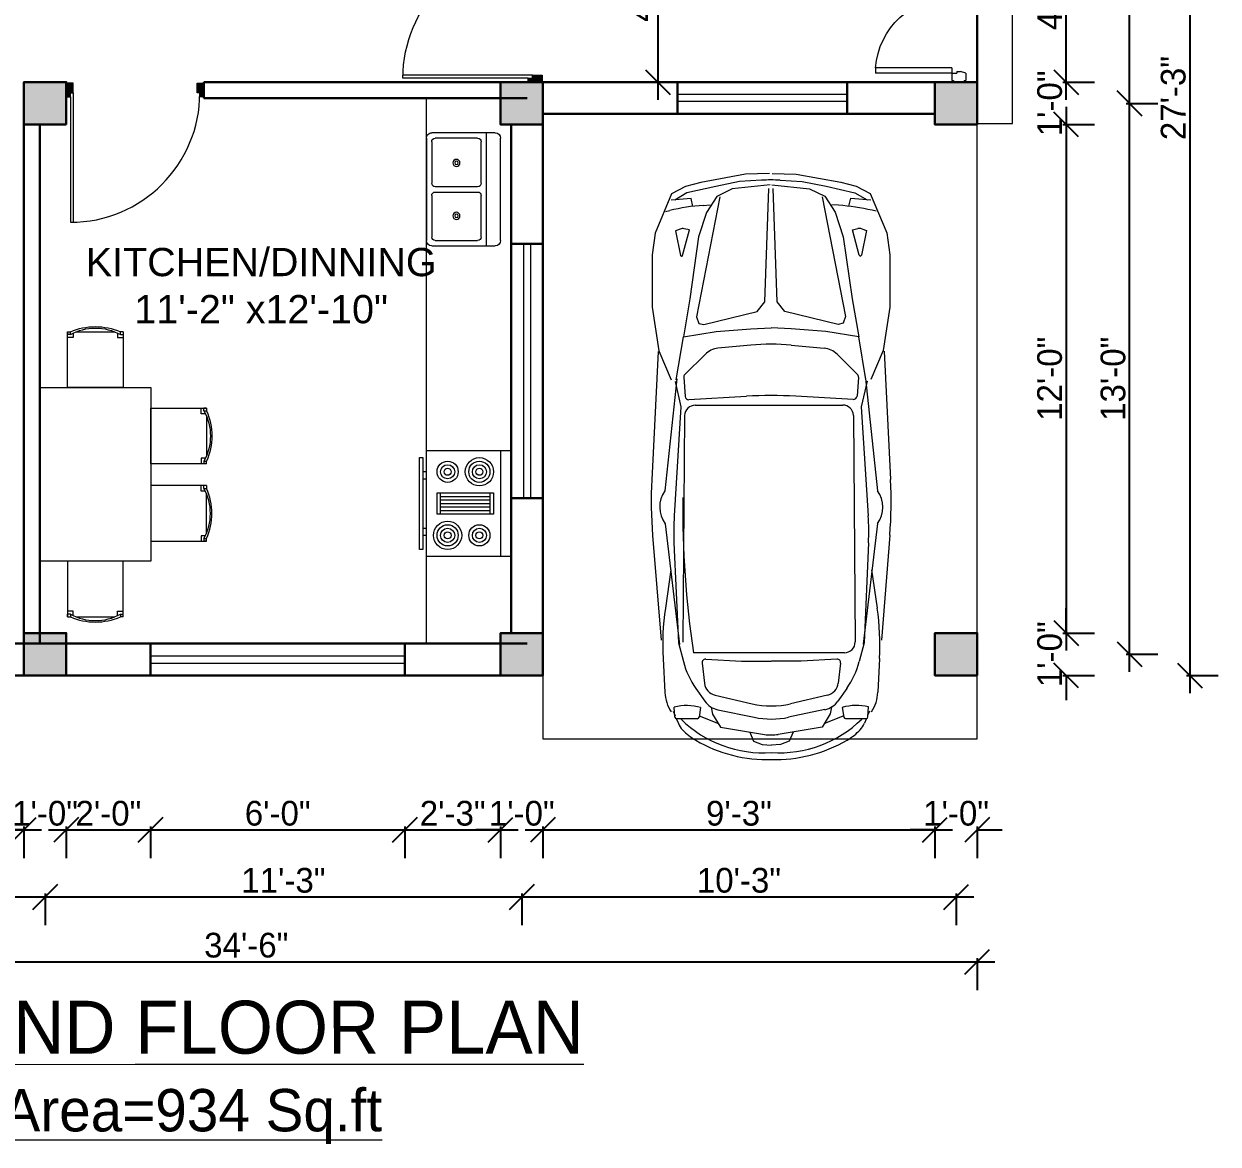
# Model space of a CAD drawing. Header units: inches. Extents: x 28835 to 36795, y -18828 to -9750.
# Drawn here: x 30219.9 to 30558.1, y -13600.7 to -13283.4 of the extents above; entities that cross this region are included whole.
import ezdxf

# ---------------------------------------------------------------- set-up
doc = ezdxf.new("R2010")
doc.units = ezdxf.units.IN
doc.header["$LTSCALE"] = 12
doc.header["$MEASUREMENT"] = 0
doc.layers.add('06. Text', color=114, linetype='Continuous')
doc.layers.add('door', color=8, linetype='Continuous')
for name, color, linetype, lineweight in [('colum', 250, 'Continuous', 30), ('dimention', 5, 'Continuous', 9), ('Door Window', 45, 'Continuous', 15), ('ele final', 145, 'Continuous', 20), ('F-FURNITURE', 32, 'Continuous', 13), ('FURNI', 30, 'Continuous', 9), ('Furnitures', 32, 'Continuous', 9), ('Ha2', 31, 'Continuous', 0), ('N_DOOR', 32, 'Continuous', 13), ('STAIRCASE', 6, 'Continuous', 9), ('Text', 7, 'Continuous', 5), ('Wall', 1, 'Continuous', 30), ('window', 6, 'Continuous', 9)]:
    doc.layers.add(name, color=color, linetype=linetype, lineweight=lineweight)
doc.styles.add('Bijay', font='', dxfattribs={"height": 8})
doc.styles.add('Times', font='GOTHIC.TTF')
doc.styles.get('Bijay').set_extended_font_data('Serifa BT')
doc.dimstyles.new('D75', dxfattribs={"dimtxt": 7, "dimasz": 7, "dimexe": 8, "dimexo": 24, "dimgap": 1, "dimtad": 1, "dimdec": 1, "dimzin": 3, "dimdsep": 46, "dimlunit": 4, "dimtxsty": 'Times', "dimblk": 'OBLIQUE', "dimcen": 0, "dimdle": 5, "dimaunit": 1, "dimadec": 3, "dimazin": 0, "dimtfac": 1, "dimtdec": 1, "dimtix": 1, "dimtofl": 0, "dimtmove": 1, "dimatfit": 0, "dimldrblk": 'OBLIQUE', "dimfxl": 1, "dimfxlon": 1, "dimtolj": 1, "dimtzin": 0, "dimarcsym": 0})

# ---------------------------------------------------------------- blocks, each defined once
blk = doc.blocks.new('I_SITE_VEHICLE_Compact  - 2D_P')
at = {"color": 0, "linetype": 'ByBlock'}
for p, q in [((50.37, 32.43), (86.67, 34.3)), ((102.47, 34.07), (132.15, 31.68)), ((58.09, 27.15), (89.86, 30.61)), ((99.18, 30.56), (133.36, 26.5)), ((112.26, 28.92), (123.09, 30.52)), ((137.34, 31.18), (146.95, 30.68)), ((5.47, 24.19), (7.52, 27.66)), ((7.05, 22.99), (7.52, 28.7)), ((10.72, 30.25), (10.44, 29.05)), ((15.7, 26.13), (16.19, 27.49)), ((16.19, 27.49), (23.17, 26.02)), ((58.38, 27.31), (46.27, 25.26)), ((58.84, 27.65), (66.07, 26.01)), ((66.07, 26.01), (96.96, 27.96)), ((104.58, 28.04), (132.94, 26.83)), ((153.91, 27.88), (151.09, 28.06)), ((152.27, 28.34), (153.54, 27.8)), ((154.38, 21.54), (154.38, 27.38)), ((154.54, 27.38), (155.72, 26.89)), ((3.64, 16.04), (5.47, 24.19)), ((15.96, 23.5), (15.62, 25.01)), ((23.19, 25.43), (15.96, 23.5)), ((51.21, 19.14), (56.92, 24.9)), ((57.7, 25.2), (63.11, 24.79)), ((64.03, 23.74), (63.1, 7.43)), ((68.52, 23.75), (132.68, 24.24)), ((132.94, 26.83), (138.22, 25.44)), ((9.29, 22.5), (7.05, 22.99)), ((65.65, -21.05), (65.62, 20.75)), ((135.77, 21.24), (135.81, -21.5)), ((145.85, 21.9), (149.44, 19.4)), ((151.25, 20.58), (153.96, 21.04)), ((153.58, 21.03), (155.79, 15.56)), ((9.02, 19.57), (8.89, 17.61)), ((137.56, 19.1), (138.11, 9)), ((138.67, 20.15), (144.33, 19.49)), ((151.16, 17.57), (153.08, 17.2)), ((153.08, 17.2), (156.82, 14.94)), ((2.27, 9.29), (3.64, 16.04)), ((48.62, 6.12), (49.5, 15.48)), ((147.77, 16.42), (150.2, 5.97)), ((151.87, 15.71), (154.02, 5.42)), ((156.82, 14.94), (158.88, 2.49)), ((1.94, 3.05), (2.27, 9.29)), ((138.11, 9), (138.1, 0.59)), ((158.23, 6.68), (160.81, 5.59)), ((160.81, 5.59), (161.78, 3.14)), ((138.12, -7.94), (138.1, 0.46)), ((161.78, 3.14), (161.93, 0.56)), ((161.78, -2.04), (161.93, 0.54)), ((1.94, -2.25), (2.29, -8.49)), ((156.85, -13.84), (158.88, -1.4)), ((160.82, -4.49), (161.78, -2.04)), ((48.63, -5.24), (49.53, -14.6)), ((64.07, -22.83), (63.11, -6.52)), ((147.8, -15.35), (150.22, -4.89)), ((151.9, -14.62), (154.03, -4.33)), ((158.24, -5.59), (160.82, -4.49)), ((2.29, -8.49), (3.67, -15.24)), ((137.59, -18.05), (138.12, -7.94)), ((3.67, -15.24), (5.52, -23.38)), ((9.06, -18.76), (8.92, -16.8)), ((151.19, -16.49), (153.12, -16.12)), ((153.12, -16.12), (156.85, -13.84)), ((153.62, -19.94), (155.82, -14.47)), ((51.25, -18.25), (56.97, -24.01)), ((138.71, -19.09), (144.37, -18.42)), ((145.89, -20.83), (149.47, -18.32)), ((151.29, -19.5), (154, -19.96)), ((5.52, -23.38), (7.57, -26.85)), ((9.34, -21.68), (7.1, -22.18)), ((7.1, -22.18), (7.57, -27.89)), ((16.01, -22.67), (15.67, -24.19)), ((23.24, -24.59), (16.01, -22.67)), ((154.42, -20.45), (154.43, -26.3)), ((15.75, -25.3), (16.24, -26.66)), ((16.24, -26.66), (23.22, -25.18)), ((58.43, -26.41), (46.32, -24.38)), ((57.75, -24.3), (63.15, -23.88)), ((58.14, -26.25), (89.92, -29.65)), ((58.9, -26.75), (66.12, -25.09)), ((66.12, -25.09), (97.01, -26.99)), ((68.56, -24.04), (132.72, -24.51)), ((99.24, -29.58), (133.42, -25.46)), ((104.64, -27.05), (132.99, -25.78)), ((132.99, -25.78), (138.27, -24.38)), ((153.96, -26.8), (151.15, -26.98)), ((152.33, -27.25), (153.6, -26.72)), ((154.59, -26.3), (155.77, -25.8)), ((10.78, -29.44), (10.49, -28.23)), ((112.31, -27.92), (123.15, -29.49)), ((137.4, -30.13), (147.01, -29.61)), ((50.43, -31.55), (86.74, -33.35)), ((102.54, -33.09), (132.21, -30.64))]:
    blk.add_line(p, q, dxfattribs=at)
for points in [[(0, 0.79), (0.21, 7.56), (2.51, 20.21), (3.64, 24.54), (5.69, 28.53), (16.87, 33.21), (23.03, 34.08), (37.85, 34.08), (50.17, 32.17), (58.38, 28.7)], [(3.28, 0.64), (4.38, 11.35), (6.48, 15.71), (11.02, 18.63), (17.97, 20.91), (35.48, 23.4), (46.27, 25.26), (44.78, 15.94), (44.03, 6.17), (43.69, 0.43)], [(6.62, 14.9), (40.56, 21.57), (42.43, 20.86), (42.76, 19.48), (39.09, 4.38), (36.39, 2.16), (4.27, 1)], [(0, 0), (0.23, -6.77), (2.54, -19.41), (3.69, -23.74), (5.74, -27.72), (16.93, -32.39), (23.1, -33.24), (37.92, -33.22), (50.23, -31.29), (58.43, -27.8)], [(3.28, 0.16), (4.4, -10.55), (6.51, -14.9), (11.06, -17.81), (18.01, -20.08), (35.53, -22.55), (46.32, -24.38), (44.81, -15.07), (44.04, -5.3), (43.69, 0.43)], [(6.65, -14.09), (40.6, -20.7), (42.47, -20), (42.8, -18.61), (39.09, -3.52), (36.39, -1.31), (4.27, -0.2)]]:
    blk.add_lwpolyline(points, dxfattribs=at)
for centre, radius, start, end in [((92.84, -85.54), 120, 85.3952, 92.9452), ((94.49, 23.94), 8.12, 54.6492, 124.7769), ((133.57, -40.72), 72, 86.9998, 98.3676), ((146.4, 19.5), 11.2, 57.3299, 87.1824), ((68.88, 15.47), 60, 166.9166, 176.0811), ((101.51, -43.89), 72, 87.5491, 93.6237), ((165, 24.62), 14.33, 166.0961, 196.3535), ((153.88, 27.38), 0.5, 0, 86.3304), ((17.58, 25.45), 2, 159.9787, 192.5384), ((23.11, 25.72), 0.3, 284.96, 78.1125), ((57.63, 24.2), 1, 85.7151, 135.3046), ((63.03, 23.79), 1, 356.7256, 85.7151), ((68.62, 20.75), 3, 91.8201, 179.9989), ((132.77, 21.24), 3, 359.9245, 91.8201), ((132.11, 2.23), 24, 55.07, 75.2551), ((130.74, 2.75), 33.36, 356.2451, 44.5195), ((153.4, 21.36), 6, 46.3836, 67.2014), ((145.71, 13.29), 17.15, 30.4577, 46.3836), ((153.88, 21.54), 0.5, 279.6077, 360), ((126.15, 1.79), 39.84, 358.0694, 30.4577), ((55.48, 14.92), 6, 135.3046, 174.6214), ((138.56, 19.15), 1, 83.376, 183.115), ((143.87, 15.52), 4, 13.1226, 83.376), ((146, 14.48), 6, 11.7694, 55.07), ((182.9, 0.57), 120, 176.7256, 183.3874), ((108.36, 0.5), 60, 174.6214, 185.4916), ((126.83, 0.52), 24, 346.9903, 13.1226), ((130.52, 0.52), 24, 348.3436, 11.7694), ((49.86, 0.45), 48, 176.8942, 183.2188), ((130.75, -1.7), 33.36, 315.5935, 3.8679), ((147.04, 0.54), 12, 350.7246, 9.3883), ((126.15, -0.75), 39.84, 329.6553, 2.0435), ((55.51, -14.02), 6, 185.4916, 224.8083), ((143.9, -14.45), 4, 276.737, 346.9903), ((146.03, -13.41), 6, 305.0429, 348.3436), ((68.91, -14.54), 60, 184.0319, 193.1964), ((138.59, -18.1), 1, 176.9979, 276.737), ((165.05, -23.51), 14.33, 163.7595, 194.0169), ((153.92, -20.45), 0.5, 0.113, 80.5053), ((63.08, -22.89), 1, 274.3979, 3.3874), ((68.65, -21.04), 3, 180.1141, 268.2929), ((95.7, 241.9), 266.43, 269.1643, 278.659), ((132.11, -1.19), 24, 284.8579, 305.0429), ((145.73, -12.22), 17.15, 313.7293, 329.6553), ((17.63, -24.62), 2, 167.5746, 200.1342), ((23.16, -24.88), 0.3, 282.0005, 75.153), ((57.67, -23.3), 1, 224.8083, 274.3979), ((101.42, 44.88), 72, 266.4893, 272.5638), ((153.93, -26.3), 0.5, 273.7825, 0.113), ((153.44, -20.27), 6, 292.9116, 313.7293), ((94.53, -22.97), 8.12, 235.336, 305.4638), ((133.49, 41.76), 72, 261.7454, 273.1132), ((146.44, -18.42), 11.2, 272.9306, 302.783), ((92.67, 86.5), 120, 267.1678, 274.7177)]:
    blk.add_arc(centre, radius, start, end, dxfattribs=at)
blk = doc.blocks.new('A$C14DB2C7F')
at = {"layer": 'Door Window'}
for p, q in [((2.5, 2), (2.5, 23.45)), ((4, 23.45), (2.5, 23.45)), ((4, 2), (4, 23.45)), ((44, 2), (44, 23.45)), ((44, 23.45), (45.5, 23.45)), ((45.5, 2), (45.5, 23.45)), ((0, -1.5), (0, 1.5)), ((0.5, 1.5), (0, 1.5)), ((0.5, 2), (0.5, 1.5)), ((2.5, 2), (0.5, 2)), ((2.5, 2), (2.5, 0.5)), ((4, 2), (2.5, 2)), ((3, 0.5), (2.5, 0.5)), ((3, 0.5), (3, -0.5)), ((44, 2), (45.5, 2)), ((45, 0.5), (45.5, 0.5)), ((45, 0.5), (45, -0.5)), ((45.5, 2), (45.5, 0.5)), ((45.5, 2), (47.5, 2)), ((47.5, 2), (47.5, 1.5)), ((47.5, 1.5), (48, 1.5)), ((48, -1.5), (48, 1.5)), ((0.5, -1.5), (0, -1.5)), ((0.5, -1.5), (0.5, -2)), ((2.5, -2), (0.5, -2)), ((2.5, -2), (3, -0.5)), ((45.5, -2), (45, -0.5)), ((45.5, -2), (47.5, -2)), ((47.5, -1.5), (47.5, -2)), ((47.5, -1.5), (48, -1.5))]:
    blk.add_line(p, q, dxfattribs=at)
for centre, start, end in [((2.5, 2), 0, 85.9994), ((45.5, 2), 94.0006, 180)]:
    blk.add_arc(centre, 21.5, start, end, dxfattribs=at)
blk = doc.blocks.new('D1000')
at = {"linetype": 'Continuous'}
for points in [[(30, 50), (30, 20), (50, 20), (50, -50), (0, -50), (0, 50)], [(970, 50), (970, 20), (950, 20), (950, -50), (1000, -50), (1000, 50)]]:
    blk.add_hatch(color=256, dxfattribs=at).paths.add_polyline_path(points)
at = {"color": 0, "linetype": 'Continuous'}
for p, q in [((950, 20), (950, 959.8)), ((970, 50), (970, 960))]:
    blk.add_line(p, q, dxfattribs=at)
at = {"linetype": 'Continuous'}
for points in [[(30, 50), (30, 20), (50, 20), (50, -50), (0, -50), (0, 50)], [(970, 50), (970, 20), (950, 20), (950, -50), (1000, -50), (1000, 50)]]:
    blk.add_lwpolyline(points, close=True, dxfattribs=at)
blk.add_arc((970, 20), 940, 90, 180, dxfattribs=at)
blk = doc.blocks.new('Range-Oven - 30 in top')
for p, q in [((0, -3), (30, -3)), ((12, -6), (18, -6)), ((13, -20), (13, -6)), ((14, -6), (14, -20)), ((15, -20), (15, -6)), ((16, -6), (16, -20)), ((17, -20), (17, -6)), ((18, -20), (12, -20)), ((6, -24), (6, -25)), ((8, -25), (8, -24)), ((22, -25), (22, -24)), ((24, -24), (24, -25))]:
    blk.add_line(p, q)
for points in [[(0, -24), (0, 0), (30, 0), (30, -24)], [(12, -21), (12, -5), (18, -5), (18, -21)], [(2, -26), (2, -25), (28, -25), (28, -26)]]:
    blk.add_lwpolyline(points, close=True)
for centre, radius in [((6, -9), 4), ((6, -9), 3), ((24, -9), 3), ((6, -9), 2), ((6, -9), 1), ((24, -9), 2), ((24, -9), 1), ((6, -18), 3), ((6, -18), 2), ((24, -18), 4), ((24, -18), 3), ((24, -18), 2), ((6, -18), 1), ((24, -18), 1)]:
    blk.add_circle(centre, radius)
blk = doc.blocks.new('DBLSK32T')
for p, q in [((-16, -4), (16, -4)), ((-0.75, -18.5), (-0.75, -6.5)), ((0.75, -6.5), (0.75, -18.5))]:
    blk.add_line(p, q)
for points in [[(-14.5, 0), (14.5, 0)], [(-16, -19.5), (-16, -1.5)], [(16, -1.5), (16, -19.5)], [(-14.5, -18.5), (-14.5, -6.5)], [(-13.5, -5.5), (-1.75, -5.5)], [(1.75, -5.5), (13.5, -5.5)], [(14.5, -6.5), (14.5, -18.5)], [(-1.75, -19.5), (-13.5, -19.5)], [(13.5, -19.5), (1.75, -19.5)], [(14.5, -21), (-14.5, -21)]]:
    blk.add_lwpolyline(points)
for centre, radius in [((-7.5, -12.5), 1), ((-7.5, -12.5), 0.5), ((7.5, -12.5), 1), ((7.5, -12.5), 0.5)]:
    blk.add_circle(centre, radius)
for centre, radius, start, end in [((-14.5, -1.5), 1.5, 90, 180), ((14.5, -1.5), 1.5, 0, 90), ((-13.5, -6.5), 1, 90, 180), ((-1.75, -6.5), 1, 0, 90), ((1.75, -6.5), 1, 90, 180), ((13.5, -6.5), 1, 0, 90), ((-14.5, -19.5), 1.5, 180, 270), ((-13.5, -18.5), 1, 180, 270), ((-1.75, -18.5), 1, 270, 0), ((1.75, -18.5), 1, 180, 270), ((13.5, -18.5), 1, 270, 0), ((14.5, -19.5), 1.5, 270, 0)]:
    blk.add_arc(centre, radius, start, end)
blk = doc.blocks.new('SYMBOL_Chair_1_2D')
at = {"extrusion": (-1, 1.22461e-16, -3.67382e-16)}
for p, q in [((-15.75, 7.87), (-15.75, 7.09)), ((-15.75, -7.87), (-15.75, -7.09))]:
    blk.add_line(p, q, dxfattribs=at)
at = {"extrusion": (-2.44921e-16, 1, 0)}
blk.add_line((-15.75, 7.87), (-14.96, 7.87), dxfattribs=at)
for p, q in [((-15.75, 7.87), (-15.75, 7.09)), ((-15.75, 7.87), (-14.96, 7.87)), ((0, 7.87), (-15.75, 7.87)), ((-14.96, 7.09), (-15.75, 7.09)), ((-14.96, 7.09), (-14.96, 7.87)), ((0, -7.87), (0, 7.87)), ((-15.75, 5.47), (-15.75, -5.47)), ((-15.38, 6.3), (-14.17, 6.3)), ((-15.38, -6.3), (-14.17, -6.3)), ((-14.96, -7.09), (-15.75, -7.09)), ((-15.75, -7.87), (-15.75, -7.09)), ((-15.75, -7.87), (-14.96, -7.87)), ((-15.75, -7.87), (0, -7.87)), ((-14.96, -7.09), (-14.96, -7.87))]:
    blk.add_line(p, q)
at = {"extrusion": (4.28077e-17, -0.998752, 0.049938)}
blk.add_line((-14.96, 7.09), (-15.75, 7.09), dxfattribs=at)
blk.add_line((-14.96, 7.09), (-15.75, 7.09), dxfattribs=at)
at = {"extrusion": (0.998752, 2.44616e-16, 0.049938)}
blk.add_line((-14.96, 7.09), (-14.96, 7.87), dxfattribs=at)
at = {"extrusion": (0.998752, 1.22308e-16, 0.049938)}
blk.add_line((-14.17, 6.3), (-14.17, 7.87), dxfattribs=at)
at = {"extrusion": (0.998752, -1.22308e-16, 0.049938)}
for p, q in [((-14.17, -6.3), (-14.17, -7.87)), ((-14.96, -7.09), (-14.96, -7.87))]:
    blk.add_line(p, q, dxfattribs=at)
at = {"extrusion": (-7.95001e-17, 0.998752, 0.049938)}
blk.add_line((-14.96, -7.09), (-15.75, -7.09), dxfattribs=at)
at = {"extrusion": (-1.83691e-16, -1, 0)}
blk.add_line((-15.75, -7.87), (-14.96, -7.87), dxfattribs=at)
for centre, radius, start, end in [((0.51, 0), 17.74, 156.4498, 203.5502), ((-2.47, 0), 14.36, 150.4204, 209.575)]:
    blk.add_arc(centre, radius, start, end)
blk = doc.blocks.new('SYMBOL_Table_3_2D')
blk.add_lwpolyline([(-24.61, 15.75), (24.61, 15.75), (24.61, -15.75), (-24.61, -15.75), (-24.61, 15.75)])
blk = doc.blocks.new('_Oblique')
at = {"color": 0, "linetype": 'ByBlock', "lineweight": -2}
blk.add_line((-0.5, -0.5), (0.5, 0.5), dxfattribs=at)
blk = doc.blocks.new('*D741')
at = {"layer": 'Defpoints', "color": 0, "ltscale": 12, "transparency": 16777216}
for p in [(30408.94, -13241.91), (30399.45, -13299.91), (30408.94, -13299.91)]:
    blk.add_point(p, dxfattribs=at)
at = {"layer": 'dimention', "color": 0, "lineweight": -2, "ltscale": 12, "transparency": 16777216}
for p, q in [((30399.45, -13236.91), (30399.45, -13304.91)), ((30399.45, -13241.91), (30391.45, -13241.91)), ((30399.45, -13299.91), (30391.45, -13299.91))]:
    blk.add_line(p, q, dxfattribs=at)
at = {"layer": 'dimention', "color": 0, "lineweight": -2, "ltscale": 12, "transparency": 16777216, "xscale": 7, "yscale": 7, "zscale": 7}
for p, rotation in [((30399.45, -13241.91), 90), ((30399.45, -13299.91), 270)]:
    blk.add_blockref('_Oblique', p, dxfattribs=dict(at, rotation=rotation))
at = {"layer": 'dimention', "color": 0, "ltscale": 12, "transparency": 16777216, "insert": (30394.78, -13270.91), "char_height": 7, "attachment_point": 5, "rotation": 90, "style": 'Times'}
blk.add_mtext('\\A1;4\'-10"', dxfattribs=at)
blk = doc.blocks.new('*D710')
at = {"layer": 'Defpoints', "color": 0, "ltscale": 12, "transparency": 16777216}
for p in [(30489.94, -13299.91), (30489.94, -13311.91), (30515.14, -13311.91)]:
    blk.add_point(p, dxfattribs=at)
at = {"layer": 'dimention', "color": 0, "lineweight": -2, "ltscale": 12, "transparency": 16777216}
for p, q in [((30515.14, -13299.91), (30515.14, -13292.91)), ((30514.14, -13299.91), (30523.14, -13299.91)), ((30514.14, -13311.91), (30523.14, -13311.91)), ((30515.14, -13311.91), (30515.14, -13318.91))]:
    blk.add_line(p, q, dxfattribs=at)
at = {"layer": 'dimention', "color": 0, "lineweight": -2, "ltscale": 12, "transparency": 16777216, "xscale": 7, "yscale": 7, "zscale": 7}
for p, rotation in [((30515.14, -13299.91), 270), ((30515.14, -13311.91), 90)]:
    blk.add_blockref('_Oblique', p, dxfattribs=dict(at, rotation=rotation))
at = {"layer": 'dimention', "color": 0, "ltscale": 12, "transparency": 16777216, "insert": (30510.46, -13305.91), "char_height": 7, "attachment_point": 5, "rotation": 90, "style": 'Times'}
blk.add_mtext('\\A1;1\'-0"', dxfattribs=at)
blk = doc.blocks.new('*D711')
at = {"layer": 'Defpoints', "color": 0, "ltscale": 12, "transparency": 16777216}
for p in [(30489.94, -13311.91), (30489.94, -13455.91), (30515.14, -13455.91)]:
    blk.add_point(p, dxfattribs=at)
at = {"layer": 'dimention', "color": 0, "lineweight": -2, "ltscale": 12, "transparency": 16777216}
for p, q in [((30515.14, -13306.91), (30515.14, -13460.91)), ((30514.14, -13311.91), (30523.14, -13311.91)), ((30514.14, -13455.91), (30523.14, -13455.91))]:
    blk.add_line(p, q, dxfattribs=at)
at = {"layer": 'dimention', "color": 0, "lineweight": -2, "ltscale": 12, "transparency": 16777216, "xscale": 7, "yscale": 7, "zscale": 7}
for p, rotation in [((30515.14, -13311.91), 90), ((30515.14, -13455.91), 270)]:
    blk.add_blockref('_Oblique', p, dxfattribs=dict(at, rotation=rotation))
at = {"layer": 'dimention', "color": 0, "ltscale": 12, "transparency": 16777216, "insert": (30510.46, -13383.91), "char_height": 7, "attachment_point": 5, "rotation": 90, "style": 'Times'}
blk.add_mtext('\\A1;12\'-0"', dxfattribs=at)
blk = doc.blocks.new('*D712')
at = {"layer": 'Defpoints', "color": 0, "ltscale": 12, "transparency": 16777216}
for p in [(30489.94, -13455.91), (30489.94, -13467.91), (30515.14, -13467.91)]:
    blk.add_point(p, dxfattribs=at)
at = {"layer": 'dimention', "color": 0, "lineweight": -2, "ltscale": 12, "transparency": 16777216}
for p, q in [((30515.14, -13455.91), (30515.14, -13448.91)), ((30514.14, -13455.91), (30523.14, -13455.91)), ((30514.14, -13467.91), (30523.14, -13467.91)), ((30515.14, -13467.91), (30515.14, -13474.91))]:
    blk.add_line(p, q, dxfattribs=at)
at = {"layer": 'dimention', "color": 0, "lineweight": -2, "ltscale": 12, "transparency": 16777216, "xscale": 7, "yscale": 7, "zscale": 7}
for p, rotation in [((30515.14, -13455.91), 270), ((30515.14, -13467.91), 90)]:
    blk.add_blockref('_Oblique', p, dxfattribs=dict(at, rotation=rotation))
at = {"layer": 'dimention', "color": 0, "ltscale": 12, "transparency": 16777216, "insert": (30510.46, -13461.91), "char_height": 7, "attachment_point": 5, "rotation": 90, "style": 'Times'}
blk.add_mtext('\\A1;1\'-0"', dxfattribs=at)
blk = doc.blocks.new('*D713')
at = {"layer": 'Defpoints', "color": 0, "ltscale": 12, "transparency": 16777216}
for p in [(30483.45, -13305.91), (30533.08, -13305.91), (30483.45, -13461.91)]:
    blk.add_point(p, dxfattribs=at)
at = {"layer": 'dimention', "color": 0, "lineweight": -2, "ltscale": 12, "transparency": 16777216}
for p, q in [((30533.08, -13466.91), (30533.08, -13300.91)), ((30532.08, -13305.91), (30541.08, -13305.91)), ((30532.08, -13461.91), (30541.08, -13461.91))]:
    blk.add_line(p, q, dxfattribs=at)
at = {"layer": 'dimention', "color": 0, "lineweight": -2, "ltscale": 12, "transparency": 16777216, "xscale": 7, "yscale": 7, "zscale": 7}
for p, rotation in [((30533.08, -13305.91), 90), ((30533.08, -13461.91), 270)]:
    blk.add_blockref('_Oblique', p, dxfattribs=dict(at, rotation=rotation))
at = {"layer": 'dimention', "color": 0, "ltscale": 12, "transparency": 16777216, "insert": (30528.41, -13383.91), "char_height": 7, "attachment_point": 5, "rotation": 90, "style": 'Times'}
blk.add_mtext('\\A1;13\'-0"', dxfattribs=at)
blk = doc.blocks.new('*D714')
at = {"layer": 'Defpoints', "color": 0, "ltscale": 12, "transparency": 16777216}
for p in [(30483.45, -13146.91), (30533.08, -13146.91), (30483.45, -13305.91)]:
    blk.add_point(p, dxfattribs=at)
at = {"layer": 'dimention', "color": 0, "lineweight": -2, "ltscale": 12, "transparency": 16777216}
for p, q in [((30533.08, -13310.91), (30533.08, -13141.91)), ((30532.08, -13146.91), (30541.08, -13146.91)), ((30532.08, -13305.91), (30541.08, -13305.91))]:
    blk.add_line(p, q, dxfattribs=at)
at = {"layer": 'dimention', "color": 0, "lineweight": -2, "ltscale": 12, "transparency": 16777216, "xscale": 7, "yscale": 7, "zscale": 7}
for p, rotation in [((30533.08, -13146.91), 90), ((30533.08, -13305.91), 270)]:
    blk.add_blockref('_Oblique', p, dxfattribs=dict(at, rotation=rotation))
at = {"layer": 'dimention', "color": 0, "ltscale": 12, "transparency": 16777216, "insert": (30528.41, -13226.41), "char_height": 7, "attachment_point": 5, "rotation": 90, "style": 'Times'}
blk.add_mtext('\\A1;13\'-3"', dxfattribs=at)
blk = doc.blocks.new('*D715')
at = {"layer": 'Defpoints', "color": 0, "ltscale": 12, "transparency": 16777216}
for p in [(30483.45, -13140.91), (30483.45, -13467.91), (30550.14, -13467.91)]:
    blk.add_point(p, dxfattribs=at)
at = {"layer": 'dimention', "color": 0, "lineweight": -2, "ltscale": 12, "transparency": 16777216}
for p, q in [((30550.14, -13135.91), (30550.14, -13472.91)), ((30549.14, -13140.91), (30558.14, -13140.91)), ((30549.14, -13467.91), (30558.14, -13467.91))]:
    blk.add_line(p, q, dxfattribs=at)
at = {"layer": 'dimention', "color": 0, "lineweight": -2, "ltscale": 12, "transparency": 16777216, "xscale": 7, "yscale": 7, "zscale": 7}
for p, rotation in [((30550.14, -13140.91), 90), ((30550.14, -13467.91), 270)]:
    blk.add_blockref('_Oblique', p, dxfattribs=dict(at, rotation=rotation))
at = {"layer": 'dimention', "color": 0, "ltscale": 12, "transparency": 16777216, "insert": (30545.46, -13304.41), "char_height": 7, "attachment_point": 5, "rotation": 90, "style": 'Times'}
blk.add_mtext('\\A1;27\'-3"', dxfattribs=at)
blk = doc.blocks.new('*D729')
at = {"layer": 'Defpoints', "color": 0, "ltscale": 12, "transparency": 16777216}
for p in [(30190.02, -13474.01), (30219.94, -13477.51), (30219.94, -13511.67)]:
    blk.add_point(p, dxfattribs=at)
at = {"layer": 'dimention', "color": 0, "lineweight": -2, "ltscale": 12, "transparency": 16777216}
for p, q in [((30190.02, -13510.67), (30190.02, -13519.67)), ((30219.94, -13510.67), (30219.94, -13519.67)), ((30185.02, -13511.67), (30224.94, -13511.67))]:
    blk.add_line(p, q, dxfattribs=at)
at = {"layer": 'dimention', "color": 0, "lineweight": -2, "ltscale": 12, "transparency": 16777216, "xscale": 7, "yscale": 7, "zscale": 7, "rotation": 180}
blk.add_blockref('_Oblique', (30190.02, -13511.67), dxfattribs=at)
at = {"layer": 'dimention', "color": 0, "lineweight": -2, "ltscale": 12, "transparency": 16777216, "xscale": 7, "yscale": 7, "zscale": 7}
blk.add_blockref('_Oblique', (30219.94, -13511.67), dxfattribs=at)
at = {"layer": 'dimention', "color": 0, "ltscale": 12, "transparency": 16777216, "insert": (30204.98, -13507), "char_height": 7, "attachment_point": 5, "style": 'Times'}
blk.add_mtext('\\A1;2\'-6"', dxfattribs=at)
blk = doc.blocks.new('*D730')
at = {"layer": 'Defpoints', "color": 0, "ltscale": 12, "transparency": 16777216}
for p in [(30219.94, -13477.51), (30231.94, -13477.51), (30231.94, -13511.67)]:
    blk.add_point(p, dxfattribs=at)
at = {"layer": 'dimention', "color": 0, "lineweight": -2, "ltscale": 12, "transparency": 16777216}
for p, q in [((30219.94, -13510.67), (30219.94, -13519.67)), ((30231.94, -13510.67), (30231.94, -13519.67)), ((30219.94, -13511.67), (30212.94, -13511.67)), ((30231.94, -13511.67), (30238.94, -13511.67))]:
    blk.add_line(p, q, dxfattribs=at)
at = {"layer": 'dimention', "color": 0, "lineweight": -2, "ltscale": 12, "transparency": 16777216, "xscale": 7, "yscale": 7, "zscale": 7}
blk.add_blockref('_Oblique', (30219.94, -13511.67), dxfattribs=at)
at = {"layer": 'dimention', "color": 0, "lineweight": -2, "ltscale": 12, "transparency": 16777216, "xscale": 7, "yscale": 7, "zscale": 7, "rotation": 180}
blk.add_blockref('_Oblique', (30231.94, -13511.67), dxfattribs=at)
at = {"layer": 'dimention', "color": 0, "ltscale": 12, "transparency": 16777216, "insert": (30225.94, -13507), "char_height": 7, "attachment_point": 5, "style": 'Times'}
blk.add_mtext('\\A1;1\'-0"', dxfattribs=at)
blk = doc.blocks.new('*D731')
at = {"layer": 'Defpoints', "color": 0, "ltscale": 12, "transparency": 16777216}
for p in [(30231.94, -13477.51), (30255.82, -13477.51), (30255.82, -13511.67)]:
    blk.add_point(p, dxfattribs=at)
at = {"layer": 'dimention', "color": 0, "lineweight": -2, "ltscale": 12, "transparency": 16777216}
for p, q in [((30231.94, -13510.67), (30231.94, -13519.67)), ((30255.82, -13510.67), (30255.82, -13519.67)), ((30226.94, -13511.67), (30260.82, -13511.67))]:
    blk.add_line(p, q, dxfattribs=at)
at = {"layer": 'dimention', "color": 0, "lineweight": -2, "ltscale": 12, "transparency": 16777216, "xscale": 7, "yscale": 7, "zscale": 7, "rotation": 180}
blk.add_blockref('_Oblique', (30231.94, -13511.67), dxfattribs=at)
at = {"layer": 'dimention', "color": 0, "lineweight": -2, "ltscale": 12, "transparency": 16777216, "xscale": 7, "yscale": 7, "zscale": 7}
blk.add_blockref('_Oblique', (30255.82, -13511.67), dxfattribs=at)
at = {"layer": 'dimention', "color": 0, "ltscale": 12, "transparency": 16777216, "insert": (30243.88, -13507), "char_height": 7, "attachment_point": 5, "style": 'Times'}
blk.add_mtext('\\A1;2\'-0"', dxfattribs=at)
blk = doc.blocks.new('*D732')
at = {"layer": 'Defpoints', "color": 0, "ltscale": 12, "transparency": 16777216}
for p in [(30255.82, -13477.51), (30327.82, -13477.51), (30327.82, -13511.67)]:
    blk.add_point(p, dxfattribs=at)
at = {"layer": 'dimention', "color": 0, "lineweight": -2, "ltscale": 12, "transparency": 16777216}
for p, q in [((30255.82, -13510.67), (30255.82, -13519.67)), ((30327.82, -13510.67), (30327.82, -13519.67)), ((30250.82, -13511.67), (30332.82, -13511.67))]:
    blk.add_line(p, q, dxfattribs=at)
at = {"layer": 'dimention', "color": 0, "lineweight": -2, "ltscale": 12, "transparency": 16777216, "xscale": 7, "yscale": 7, "zscale": 7, "rotation": 180}
blk.add_blockref('_Oblique', (30255.82, -13511.67), dxfattribs=at)
at = {"layer": 'dimention', "color": 0, "lineweight": -2, "ltscale": 12, "transparency": 16777216, "xscale": 7, "yscale": 7, "zscale": 7}
blk.add_blockref('_Oblique', (30327.82, -13511.67), dxfattribs=at)
at = {"layer": 'dimention', "color": 0, "ltscale": 12, "transparency": 16777216, "insert": (30291.82, -13507), "char_height": 7, "attachment_point": 5, "style": 'Times'}
blk.add_mtext('\\A1;6\'-0"', dxfattribs=at)
blk = doc.blocks.new('*D733')
at = {"layer": 'Defpoints', "color": 0, "ltscale": 12, "transparency": 16777216}
for p in [(30354.94, -13467.91), (30327.82, -13477.51), (30354.94, -13511.67)]:
    blk.add_point(p, dxfattribs=at)
at = {"layer": 'dimention', "color": 0, "lineweight": -2, "ltscale": 12, "transparency": 16777216}
for p, q in [((30327.82, -13510.67), (30327.82, -13519.67)), ((30354.94, -13510.67), (30354.94, -13519.67)), ((30322.82, -13511.67), (30359.94, -13511.67))]:
    blk.add_line(p, q, dxfattribs=at)
at = {"layer": 'dimention', "color": 0, "lineweight": -2, "ltscale": 12, "transparency": 16777216, "xscale": 7, "yscale": 7, "zscale": 7, "rotation": 180}
blk.add_blockref('_Oblique', (30327.82, -13511.67), dxfattribs=at)
at = {"layer": 'dimention', "color": 0, "lineweight": -2, "ltscale": 12, "transparency": 16777216, "xscale": 7, "yscale": 7, "zscale": 7}
blk.add_blockref('_Oblique', (30354.94, -13511.67), dxfattribs=at)
at = {"layer": 'dimention', "color": 0, "ltscale": 12, "transparency": 16777216, "insert": (30341.38, -13507), "char_height": 7, "attachment_point": 5, "style": 'Times'}
blk.add_mtext('\\A1;2\'-3"', dxfattribs=at)
blk = doc.blocks.new('*D734')
at = {"layer": 'Defpoints', "color": 0, "ltscale": 12, "transparency": 16777216}
for p in [(30354.94, -13467.91), (30366.94, -13477.51), (30366.94, -13511.67)]:
    blk.add_point(p, dxfattribs=at)
at = {"layer": 'dimention', "color": 0, "lineweight": -2, "ltscale": 12, "transparency": 16777216}
for p, q in [((30354.94, -13510.67), (30354.94, -13519.67)), ((30366.94, -13510.67), (30366.94, -13519.67)), ((30354.94, -13511.67), (30347.94, -13511.67)), ((30366.94, -13511.67), (30373.94, -13511.67))]:
    blk.add_line(p, q, dxfattribs=at)
at = {"layer": 'dimention', "color": 0, "lineweight": -2, "ltscale": 12, "transparency": 16777216, "xscale": 7, "yscale": 7, "zscale": 7}
blk.add_blockref('_Oblique', (30354.94, -13511.67), dxfattribs=at)
at = {"layer": 'dimention', "color": 0, "lineweight": -2, "ltscale": 12, "transparency": 16777216, "xscale": 7, "yscale": 7, "zscale": 7, "rotation": 180}
blk.add_blockref('_Oblique', (30366.94, -13511.67), dxfattribs=at)
at = {"layer": 'dimention', "color": 0, "ltscale": 12, "transparency": 16777216, "insert": (30360.94, -13507), "char_height": 7, "attachment_point": 5, "style": 'Times'}
blk.add_mtext('\\A1;1\'-0"', dxfattribs=at)
blk = doc.blocks.new('*D735')
at = {"layer": 'Defpoints', "color": 0, "ltscale": 12, "transparency": 16777216}
for p in [(30366.94, -13477.51), (30477.94, -13477.51), (30477.94, -13511.67)]:
    blk.add_point(p, dxfattribs=at)
at = {"layer": 'dimention', "color": 0, "lineweight": -2, "ltscale": 12, "transparency": 16777216}
for p, q in [((30366.94, -13510.67), (30366.94, -13519.67)), ((30477.94, -13510.67), (30477.94, -13519.67)), ((30361.94, -13511.67), (30482.94, -13511.67))]:
    blk.add_line(p, q, dxfattribs=at)
at = {"layer": 'dimention', "color": 0, "lineweight": -2, "ltscale": 12, "transparency": 16777216, "xscale": 7, "yscale": 7, "zscale": 7, "rotation": 180}
blk.add_blockref('_Oblique', (30366.94, -13511.67), dxfattribs=at)
at = {"layer": 'dimention', "color": 0, "lineweight": -2, "ltscale": 12, "transparency": 16777216, "xscale": 7, "yscale": 7, "zscale": 7}
blk.add_blockref('_Oblique', (30477.94, -13511.67), dxfattribs=at)
at = {"layer": 'dimention', "color": 0, "ltscale": 12, "transparency": 16777216, "insert": (30422.44, -13507), "char_height": 7, "attachment_point": 5, "style": 'Times'}
blk.add_mtext('\\A1;9\'-3"', dxfattribs=at)
blk = doc.blocks.new('*D736')
at = {"layer": 'Defpoints', "color": 0, "ltscale": 12, "transparency": 16777216}
for p in [(30477.94, -13477.51), (30489.94, -13477.51), (30489.94, -13511.67)]:
    blk.add_point(p, dxfattribs=at)
at = {"layer": 'dimention', "color": 0, "lineweight": -2, "ltscale": 12, "transparency": 16777216}
for p, q in [((30477.94, -13510.67), (30477.94, -13519.67)), ((30489.94, -13510.67), (30489.94, -13519.67)), ((30477.94, -13511.67), (30470.94, -13511.67)), ((30489.94, -13511.67), (30496.94, -13511.67))]:
    blk.add_line(p, q, dxfattribs=at)
at = {"layer": 'dimention', "color": 0, "lineweight": -2, "ltscale": 12, "transparency": 16777216, "xscale": 7, "yscale": 7, "zscale": 7}
blk.add_blockref('_Oblique', (30477.94, -13511.67), dxfattribs=at)
at = {"layer": 'dimention', "color": 0, "lineweight": -2, "ltscale": 12, "transparency": 16777216, "xscale": 7, "yscale": 7, "zscale": 7, "rotation": 180}
blk.add_blockref('_Oblique', (30489.94, -13511.67), dxfattribs=at)
at = {"layer": 'dimention', "color": 0, "ltscale": 12, "transparency": 16777216, "insert": (30483.94, -13507), "char_height": 7, "attachment_point": 5, "style": 'Times'}
blk.add_mtext('\\A1;1\'-0"', dxfattribs=at)
blk = doc.blocks.new('*D737')
at = {"layer": 'Defpoints', "color": 0, "ltscale": 12, "transparency": 16777216}
for p in [(30111.94, -13467.91), (30225.94, -13467.91), (30225.94, -13530.67)]:
    blk.add_point(p, dxfattribs=at)
at = {"layer": 'dimention', "color": 0, "lineweight": -2, "ltscale": 12, "transparency": 16777216}
for p, q in [((30106.94, -13530.67), (30230.94, -13530.67)), ((30111.94, -13529.67), (30111.94, -13538.67)), ((30225.94, -13529.67), (30225.94, -13538.67))]:
    blk.add_line(p, q, dxfattribs=at)
at = {"layer": 'dimention', "color": 0, "lineweight": -2, "ltscale": 12, "transparency": 16777216, "xscale": 7, "yscale": 7, "zscale": 7, "rotation": 180}
blk.add_blockref('_Oblique', (30111.94, -13530.67), dxfattribs=at)
at = {"layer": 'dimention', "color": 0, "lineweight": -2, "ltscale": 12, "transparency": 16777216, "xscale": 7, "yscale": 7, "zscale": 7}
blk.add_blockref('_Oblique', (30225.94, -13530.67), dxfattribs=at)
at = {"layer": 'dimention', "color": 0, "ltscale": 12, "transparency": 16777216, "insert": (30168.94, -13525.99), "char_height": 7, "attachment_point": 5, "style": 'Times'}
blk.add_mtext('\\A1;9\'-6"', dxfattribs=at)
blk = doc.blocks.new('*D738')
at = {"layer": 'Defpoints', "color": 0, "ltscale": 12, "transparency": 16777216}
for p in [(30225.94, -13467.91), (30360.94, -13467.91), (30360.94, -13530.67)]:
    blk.add_point(p, dxfattribs=at)
at = {"layer": 'dimention', "color": 0, "lineweight": -2, "ltscale": 12, "transparency": 16777216}
for p, q in [((30220.94, -13530.67), (30365.94, -13530.67)), ((30225.94, -13529.67), (30225.94, -13538.67)), ((30360.94, -13529.67), (30360.94, -13538.67))]:
    blk.add_line(p, q, dxfattribs=at)
at = {"layer": 'dimention', "color": 0, "lineweight": -2, "ltscale": 12, "transparency": 16777216, "xscale": 7, "yscale": 7, "zscale": 7, "rotation": 180}
blk.add_blockref('_Oblique', (30225.94, -13530.67), dxfattribs=at)
at = {"layer": 'dimention', "color": 0, "lineweight": -2, "ltscale": 12, "transparency": 16777216, "xscale": 7, "yscale": 7, "zscale": 7}
blk.add_blockref('_Oblique', (30360.94, -13530.67), dxfattribs=at)
at = {"layer": 'dimention', "color": 0, "ltscale": 12, "transparency": 16777216, "insert": (30293.44, -13525.99), "char_height": 7, "attachment_point": 5, "style": 'Times'}
blk.add_mtext('\\A1;11\'-3"', dxfattribs=at)
blk = doc.blocks.new('*D739')
at = {"layer": 'Defpoints', "color": 0, "ltscale": 12, "transparency": 16777216}
for p in [(30360.94, -13467.91), (30483.94, -13467.91), (30483.94, -13530.67)]:
    blk.add_point(p, dxfattribs=at)
at = {"layer": 'dimention', "color": 0, "lineweight": -2, "ltscale": 12, "transparency": 16777216}
for p, q in [((30355.94, -13530.67), (30488.94, -13530.67)), ((30360.94, -13529.67), (30360.94, -13538.67)), ((30483.94, -13529.67), (30483.94, -13538.67))]:
    blk.add_line(p, q, dxfattribs=at)
at = {"layer": 'dimention', "color": 0, "lineweight": -2, "ltscale": 12, "transparency": 16777216, "xscale": 7, "yscale": 7, "zscale": 7, "rotation": 180}
blk.add_blockref('_Oblique', (30360.94, -13530.67), dxfattribs=at)
at = {"layer": 'dimention', "color": 0, "lineweight": -2, "ltscale": 12, "transparency": 16777216, "xscale": 7, "yscale": 7, "zscale": 7}
blk.add_blockref('_Oblique', (30483.94, -13530.67), dxfattribs=at)
at = {"layer": 'dimention', "color": 0, "ltscale": 12, "transparency": 16777216, "insert": (30422.44, -13525.99), "char_height": 7, "attachment_point": 5, "style": 'Times'}
blk.add_mtext('\\A1;10\'-3"', dxfattribs=at)
blk = doc.blocks.new('*D740')
at = {"layer": 'Defpoints', "color": 0, "ltscale": 12, "transparency": 16777216}
for p in [(30075.92, -13467.91), (30489.94, -13467.91), (30489.94, -13549.04)]:
    blk.add_point(p, dxfattribs=at)
at = {"layer": 'dimention', "color": 0, "lineweight": -2, "ltscale": 12, "transparency": 16777216}
for p, q in [((30075.92, -13548.04), (30075.92, -13557.04)), ((30489.94, -13548.04), (30489.94, -13557.04)), ((30070.92, -13549.04), (30494.94, -13549.04))]:
    blk.add_line(p, q, dxfattribs=at)
at = {"layer": 'dimention', "color": 0, "lineweight": -2, "ltscale": 12, "transparency": 16777216, "xscale": 7, "yscale": 7, "zscale": 7, "rotation": 180}
blk.add_blockref('_Oblique', (30075.92, -13549.04), dxfattribs=at)
at = {"layer": 'dimention', "color": 0, "lineweight": -2, "ltscale": 12, "transparency": 16777216, "xscale": 7, "yscale": 7, "zscale": 7}
blk.add_blockref('_Oblique', (30489.94, -13549.04), dxfattribs=at)
at = {"layer": 'dimention', "color": 0, "ltscale": 12, "transparency": 16777216, "insert": (30282.93, -13544.36), "char_height": 7, "attachment_point": 5, "style": 'Times'}
blk.add_mtext('\\A1;34\'-6"', dxfattribs=at)
blk = doc.blocks.new('*D811')
at = {"layer": 'Defpoints', "color": 0, "ltscale": 12, "transparency": 16777216}
for p in [(30489.94, -13251.73), (30515.14, -13251.73), (30489.94, -13299.91)]:
    blk.add_point(p, dxfattribs=at)
at = {"layer": 'dimention', "color": 0, "lineweight": -2, "ltscale": 12, "transparency": 16777216}
for p, q in [((30515.14, -13304.91), (30515.14, -13246.73)), ((30514.14, -13251.73), (30523.14, -13251.73)), ((30514.14, -13299.91), (30523.14, -13299.91))]:
    blk.add_line(p, q, dxfattribs=at)
at = {"layer": 'dimention', "color": 0, "lineweight": -2, "ltscale": 12, "transparency": 16777216, "xscale": 7, "yscale": 7, "zscale": 7}
for p, rotation in [((30515.14, -13251.73), 90), ((30515.14, -13299.91), 270)]:
    blk.add_blockref('_Oblique', p, dxfattribs=dict(at, rotation=rotation))
at = {"layer": 'dimention', "color": 0, "ltscale": 12, "transparency": 16777216, "insert": (30510.46, -13275.82), "char_height": 7, "attachment_point": 5, "rotation": 90, "style": 'Times'}
blk.add_mtext('\\A1;4\'-0"', dxfattribs=at)

msp = doc.modelspace()

# ---------------------------------------------------------------- hatches: boundary and pattern name
at = {"layer": 'Ha2'}
for points in [[(30231.94, -13311.91), (30231.94, -13299.91), (30219.94, -13299.91), (30219.94, -13311.91)], [(30366.94, -13311.91), (30366.94, -13299.91), (30354.94, -13299.91), (30354.94, -13311.91)], [(30489.94, -13311.91), (30489.94, -13299.91), (30477.94, -13299.91), (30477.94, -13311.91)], [(30231.94, -13467.91), (30231.94, -13455.91), (30219.94, -13455.91), (30219.94, -13467.91)], [(30366.94, -13467.91), (30366.94, -13455.91), (30354.94, -13455.91), (30354.94, -13467.91)], [(30489.94, -13467.91), (30489.94, -13455.91), (30477.94, -13455.91), (30477.94, -13467.91)]]:
    msp.add_hatch(color=256, dxfattribs=at).paths.add_polyline_path(points)

# ---------------------------------------------------------------- linework, layer by layer
at = {"layer": 'colum'}
for points in [[(30231.94, -13311.91), (30231.94, -13299.91), (30219.94, -13299.91), (30219.94, -13311.91)], [(30366.94, -13311.91), (30366.94, -13299.91), (30354.94, -13299.91), (30354.94, -13311.91)], [(30489.94, -13311.91), (30489.94, -13299.91), (30477.94, -13299.91), (30477.94, -13311.91)], [(30231.94, -13467.91), (30231.94, -13455.91), (30219.94, -13455.91), (30219.94, -13467.91)], [(30366.94, -13467.91), (30366.94, -13455.91), (30354.94, -13455.91), (30354.94, -13467.91)], [(30489.94, -13467.91), (30489.94, -13455.91), (30477.94, -13455.91), (30477.94, -13467.91)]]:
    msp.add_lwpolyline(points, close=True, dxfattribs=at)
at = {"layer": 'ele final'}
msp.add_lwpolyline([(30366.94, -13467.91), (30366.94, -13485.91), (30489.94, -13485.91), (30489.94, -13311.91)], dxfattribs=at)
at = {"layer": 'FURNI', "ltscale": 0.5}
msp.add_line((30333.94, -13458.91), (30333.94, -13304.41), dxfattribs=at)
at = {"layer": 'STAIRCASE'}
msp.add_lwpolyline([(30489.94, -13251.73), (30489.94, -13311.6), (30499.94, -13311.6), (30499.94, -13239.91), (30498.94, -13239.91)], dxfattribs=at)
at = {"layer": 'Wall'}
for p, q in [((30489.94, -13299.91), (30489.94, -13152.91)), ((30366.94, -13299.91), (30270.94, -13299.91)), ((30270.94, -13304.41), (30270.94, -13299.91)), ((30477.94, -13299.91), (30366.94, -13299.91)), ((30405.07, -13308.91), (30405.07, -13299.91)), ((30453.07, -13308.91), (30453.07, -13299.91)), ((30362.44, -13304.41), (30270.94, -13304.41)), ((30477.94, -13308.91), (30366.94, -13308.91)), ((30219.94, -13458.91), (30219.94, -13311.91)), ((30224.44, -13458.91), (30224.44, -13311.91)), ((30357.94, -13455.91), (30357.94, -13311.91)), ((30366.94, -13467.91), (30366.94, -13311.91)), ((30362.44, -13458.91), (30084.92, -13458.91)), ((30366.94, -13467.91), (30075.92, -13467.91))]:
    msp.add_line(p, q, dxfattribs=at)
at = {"layer": 'Wall', "ltscale": 12}
for p, q in [((30366.94, -13345.71), (30357.94, -13345.71)), ((30366.94, -13417.71), (30357.94, -13417.71)), ((30255.82, -13458.91), (30255.82, -13467.91)), ((30327.82, -13458.91), (30327.82, -13467.91))]:
    msp.add_line(p, q, dxfattribs=at)
at = {"layer": 'window', "ltscale": 12}
for p, q in [((30453.07, -13303.41), (30405.07, -13303.41)), ((30453.07, -13305.41), (30405.07, -13305.41)), ((30361.44, -13345.71), (30361.44, -13417.71)), ((30363.44, -13345.71), (30363.44, -13417.71)), ((30255.82, -13462.41), (30327.82, -13462.41)), ((30255.82, -13464.41), (30327.82, -13464.41))]:
    msp.add_line(p, q, dxfattribs=at)

# ---------------------------------------------------------------- block references
at = {"layer": 'door', "xscale": -1.003626009929121, "yscale": 1.003626009929121, "zscale": 1.003626009929045, "rotation": 90}
msp.add_blockref('A$C14DB2C7F', (30484.69, -13251.73), dxfattribs=at)
at = {"layer": 'F-FURNITURE'}
for name, p, rotation in [('I_SITE_VEHICLE_Compact  - 2D_P', (30431.09, -13325.75), 270), ('SYMBOL_Table_3_2D', (30240.19, -13410.97), 270), ('SYMBOL_Chair_1_2D', (30255.94, -13422.05), 180), ('SYMBOL_Chair_1_2D', (30240.19, -13435.58), 90)]:
    msp.add_blockref(name, p, dxfattribs=dict(at, rotation=rotation))
at = {"layer": 'F-FURNITURE', "xscale": -1, "rotation": 90}
msp.add_blockref('SYMBOL_Chair_1_2D', (30240.19, -13386.37), dxfattribs=at)
at = {"layer": 'F-FURNITURE', "xscale": -1}
msp.add_blockref('SYMBOL_Chair_1_2D', (30255.94, -13400.12), dxfattribs=at)
at = {"layer": 'Furnitures', "xscale": -1, "rotation": 270}
msp.add_blockref('DBLSK32T', (30354.94, -13330.27), dxfattribs=at)
at = {"layer": 'Furnitures', "rotation": 270}
msp.add_blockref('Range-Oven - 30 in top', (30357.94, -13404.25), dxfattribs=at)
at = {"layer": 'N_DOOR'}
for p, xscale, yscale, zscale, rotation in [((30364.73, -13260.91), -0.03899999987334013, 0.03899999998975545, 0.03900000001885928, 90), ((30270.94, -13302.16), 0.03899999987334013, 0.03899999987334013, 0.03899999987334013, 180)]:
    msp.add_blockref('D1000', p, dxfattribs=dict(at, xscale=xscale, yscale=yscale, zscale=zscale, rotation=rotation))

# ---------------------------------------------------------------- texts
at = {"layer": '06. Text', "ltscale": 0.3, "insert": (30287.14, -13357.58), "char_height": 8, "width": 225.8153, "attachment_point": 5, "style": 'Bijay'}
msp.add_mtext('{\\fArial|b0|i0|c0|p34;KITCHEN/DINNING\\P11\'-2" x12\'-10"}', dxfattribs=at)
at = {"layer": 'Text', "insert": (30267.64, -13580.36), "char_height": 15, "width": 360.0682, "attachment_point": 5, "rotation": 0.0224}
msp.add_mtext('{\\fCentury Gothic|b0|i0|c0|p34;\\LGROUND FLOOR PLAN\\P\\H0.8x;Area=934 Sq.ft}', dxfattribs=at)

# ---------------------------------------------------------------- dimensions: what is measured, and where the dimension line sits
at = {"layer": 'dimention', "ltscale": 12}
for base, p1, p2, picture, middle in [((30550.14, -13467.91), (30483.45, -13140.91), (30483.45, -13467.91), '*D715', (30545.46, -13304.41)), ((30533.08, -13146.91), (30483.45, -13305.91), (30483.45, -13146.91), '*D714', (30528.41, -13226.41)), ((30399.45, -13299.91), (30408.94, -13241.91), (30408.94, -13299.91), '*D741', (30394.78, -13270.91)), ((30515.14, -13251.73), (30489.94, -13299.91), (30489.94, -13251.73), '*D811', (30510.46, -13275.82)), ((30515.14, -13311.91), (30489.94, -13299.91), (30489.94, -13311.91), '*D710', (30510.46, -13305.91)), ((30533.08, -13305.91), (30483.45, -13461.91), (30483.45, -13305.91), '*D713', (30528.41, -13383.91)), ((30515.14, -13455.91), (30489.94, -13311.91), (30489.94, -13455.91), '*D711', (30510.46, -13383.91)), ((30515.14, -13467.91), (30489.94, -13455.91), (30489.94, -13467.91), '*D712', (30510.46, -13461.91))]:
    dim = msp.add_linear_dim(base=base, p1=p1, p2=p2, angle=90, dimstyle='D75', dxfattribs=at)
    dim.commit()
    dim.dimension.update_dxf_attribs({"geometry": picture, "text_midpoint": middle})
for base, p1, p2, picture, middle in [((30489.94, -13549.04), (30075.92, -13467.91), (30489.94, -13467.91), '*D740', (30282.93, -13544.36)), ((30225.94, -13530.67), (30111.94, -13467.91), (30225.94, -13467.91), '*D737', (30168.94, -13525.99)), ((30360.94, -13530.67), (30225.94, -13467.91), (30360.94, -13467.91), '*D738', (30293.44, -13525.99)), ((30354.94, -13511.67), (30327.82, -13477.51), (30354.94, -13467.91), '*D733', (30341.38, -13507)), ((30366.94, -13511.67), (30354.94, -13467.91), (30366.94, -13477.51), '*D734', (30360.94, -13507)), ((30483.94, -13530.67), (30360.94, -13467.91), (30483.94, -13467.91), '*D739', (30422.44, -13525.99)), ((30219.94, -13511.67), (30190.02, -13474.01), (30219.94, -13477.51), '*D729', (30204.98, -13507)), ((30231.94, -13511.67), (30219.94, -13477.51), (30231.94, -13477.51), '*D730', (30225.94, -13507)), ((30255.82, -13511.67), (30231.94, -13477.51), (30255.82, -13477.51), '*D731', (30243.88, -13507)), ((30327.82, -13511.67), (30255.82, -13477.51), (30327.82, -13477.51), '*D732', (30291.82, -13507)), ((30477.94, -13511.67), (30366.94, -13477.51), (30477.94, -13477.51), '*D735', (30422.44, -13507)), ((30489.94, -13511.67), (30477.94, -13477.51), (30489.94, -13477.51), '*D736', (30483.94, -13507))]:
    dim = msp.add_linear_dim(base=base, p1=p1, p2=p2, dimstyle='D75', dxfattribs=at)
    dim.commit()
    dim.dimension.update_dxf_attribs({"geometry": picture, "text_midpoint": middle})

doc.saveas('drawing.dxf')
